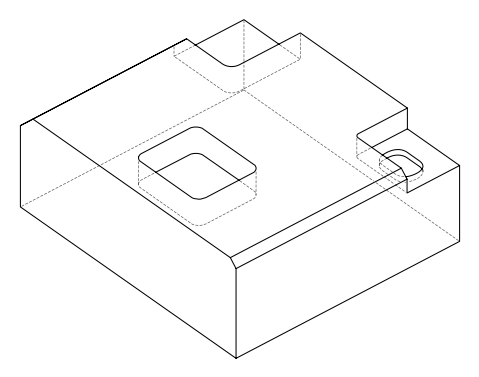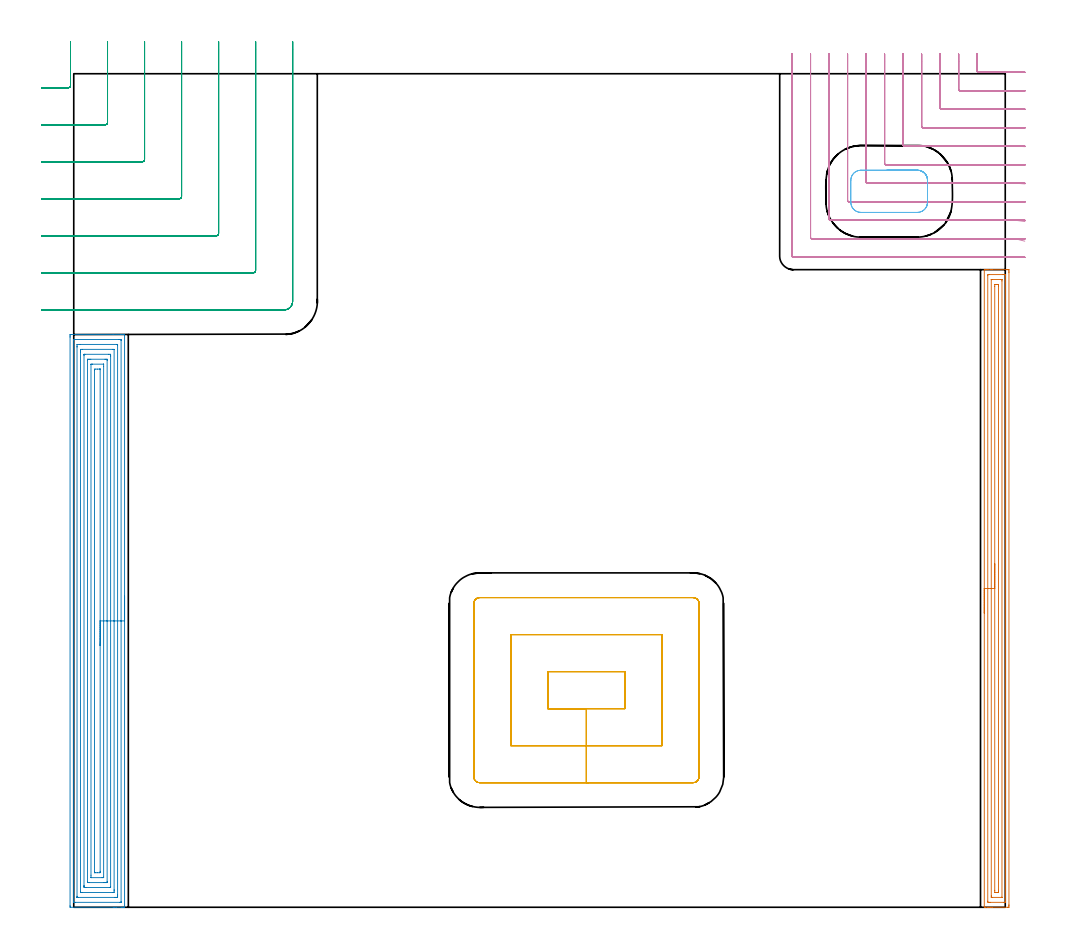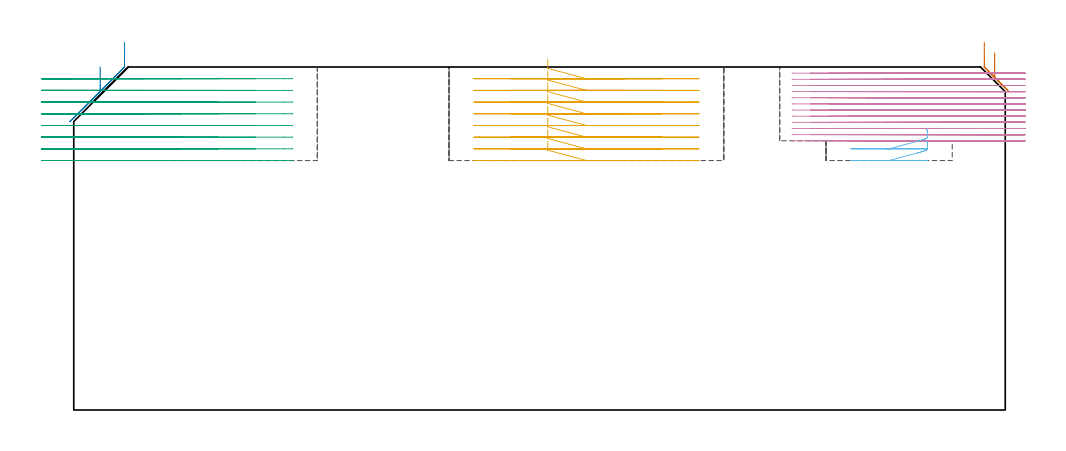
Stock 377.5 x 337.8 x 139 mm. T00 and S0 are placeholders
(PLAN: 6 operations, 3 tool changes, 81 min)
(1 AREA_MILL | FG_CHAMFER_SURFACE | UGT0205_001 | 8.49 min | 13215 mm3)
(2 AREA_MILL_1 | FG_CHAMFER_SURFACE_1 | UGT0205_001 | 15.24 min | 58653 mm3)
(3 MILL_CORNER_NOTCH_RECTANGULAR | CORNER_NOTCH_RECTANGULAR | UGT0201_094 | Follow Part, ap 5, ae 75% | 14.93 min | 391983 mm3)
(4 MILL_CORNER_NOTCH_RECTANGULAR_1 | CORNER_NOTCH_RECTANGULAR_1 | NXT0201_013 | Follow Part, ap 2.5, ae 75% | 30.07 min | 216531 mm3)
(5 MILL_RECTANGULAR_POCKET | POCKET_RECTANGULAR_STRAIGHT | UGT0201_094 | Follow Part, ap 5, ae 75% | 11.63 min | 395750 mm3)
(6 MILL_RECTANGULAR_POCKET_1 | POCKET_RECTANGULAR_STRAIGHT_1 | UGT0201_094 | Follow Part, ap 5, ae 75% | 0.61 min | 13816 mm3)
(TOOL UGT0205_001 | Chamfer Mill 20 x 3 x 45 deg. | D20 FL50 Z2)
(TOOL UGT0201_094 | End mill 20 mm | D20 FL38 Z4)
(TOOL NXT0201_013 | ENDMILL 10mm | D10 FL30 Z4)
(OP 1 AREA_MILL)
G17 G21 G94 G90
T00 M6
G54
G17 G0 G90 X369. Y119.2 S1061 M3
G43 Z149. H0
G94 G1 Y119.238 Z148.128 F250.
Y119.352 Z147.264
Y119.541 Z146.412
Y119.803 Z145.58
Y120.137 Z144.774
Y120.54 Z144.
Y121.009 Z143.264
Y121.54 Z142.572
Y122.129 Z141.929
Y122.772 Z141.34
Y123.464 Z140.808
Y124.2 Z140.34
Y124.974 Z139.937
Y125.78 Z139.603
Y126.612 Z139.341
Y127.464 Z139.152
Y128.328 Z139.038
Y129.2 Z139.
Y258.234
X369.003 Y258.39 Z138.988
X369.04 Y258.393 Z138.952
X369.414 Y258.4 Z138.586
X369.783 Z138.217
X370.444 Z137.551
X371.664 Z136.333
X372.222 Z135.772
X378.165 Z129.832
X378.444 Y258.398 Z129.553
X378.992 Y258.392 Z129.006
X378.994 Y258.339 Z129.004
X378.999 Y257.787 Z129.001
X379. Y257.229 Z129.
Y0.948
X378.999 Y0.613 Z129.001
X378.994 Y0.061 Z129.004
X378.992 Y0.008 Z129.006
X378.444 Y0. Z129.553
X372.222 Z135.772
X371.664 Z136.333
X371.333 Z136.663
X370.775 Z137.221
X370.444 Z137.551
X369.413 Z138.586
X369.04 Y0.007 Z138.952
X369.003 Y0.01 Z138.988
X369. Y0.166 Z139.
Y129.2
X370.414 Z137.586
X370.415 Y256.001 Z137.585
X370.416 Y256.03 Z137.584
X370.444 Y256.39 Z137.556
X370.938 Y256.399 Z137.062
X376.667 Y256.4 Z131.333
X377.16 Y256.399 Z130.84
X377.556 Y256.39 Z130.444
X377.584 Y256.001 Z130.416
X377.585 Y255.972 Z130.415
Y2.399
X377.584 Y2.37 Z130.416
X377.556 Y2.01 Z130.444
X377.062 Y2.001 Z130.938
X371.333 Y2. Z136.667
X370.84 Y2.001 Z137.16
X370.444 Y2.01 Z137.556
X370.416 Y2.399 Z137.584
X370.415 Y2.428 Z137.585
X370.414 Y129.2 Z137.586
X371.828 Z136.172
X371.829 Y254.314 Z136.171
X371.83 Y254.364 Z136.17
X371.833 Y254.386 Z136.167
X371.835 Y254.39 Z136.165
X371.855 Y254.393 Z136.145
X372.039 Y254.399 Z135.961
X375.778 Z132.222
X375.961 Y254.396 Z132.039
X376.084 Y254.391 Z131.916
X376.165 Y254.386 Z131.835
X376.167 Y254.347 Z131.833
X376.169 Y254.215 Z131.831
X376.171 Y253.82 Z131.829
Y4.086
X376.17 Y4.036 Z131.83
X376.167 Y4.014 Z131.833
X376.165 Y4.01 Z131.835
X376.145 Y4.007 Z131.855
X375.961 Y4.001 Z132.039
X372.222 Z135.778
X372.039 Y4.004 Z135.961
X371.917 Y4.009 Z136.083
X371.835 Y4.014 Z136.165
X371.833 Y4.053 Z136.167
X371.831 Y4.185 Z136.169
X371.829 Y4.58 Z136.171
X371.828 Y129.2 Z136.172
X373.243 Z134.757
Y251.537
X373.249 Y252.291 Z134.751
X373.255 Y252.39 Z134.745
X373.356 Y252.395 Z134.644
X373.57 Y252.398 Z134.43
X374.029 Y252.4 Z133.971
X374.441 Y252.398 Z133.559
X374.646 Y252.395 Z133.354
X374.743 Y252.39 Z133.257
X374.75 Y252.324 Z133.25
X374.757 Y251.669 Z133.243
Y251.537
Y6.863
X374.751 Y6.109 Z133.249
X374.745 Y6.01 Z133.255
X374.644 Y6.005 Z133.356
X374.43 Y6.002 Z133.57
X373.971 Y6. Z134.029
X373.559 Y6.002 Z134.441
X373.354 Y6.005 Z134.646
X373.257 Y6.01 Z134.743
X373.25 Y6.076 Z134.75
X373.243 Y6.731 Z134.757
Y6.863
Y129.2
Y130.072 Z134.795
Y130.937 Z134.909
Y131.788 Z135.098
Y132.62 Z135.36
Y133.426 Z135.694
Y134.2 Z136.097
Y134.936 Z136.566
Y135.628 Z137.097
Y136.271 Z137.686
Y136.86 Z138.329
Y137.392 Z139.022
Y137.86 Z139.757
Y138.263 Z140.531
Y138.597 Z141.337
Y138.859 Z142.169
Y139.048 Z143.021
Y139.162 Z143.886
Y139.2 Z144.757
G0 Z149.
M5
M2
(OP 2 AREA_MILL_1)
G17 G21 G94 G90
T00 M6
G54
G17 G0 G90 X20.6 Y126.05 S1061 M3
G43 Z149. H0
G94 G1 Y126.012 Z148.128 F250.
Y125.898 Z147.263
Y125.709 Z146.412
Y125.447 Z145.58
Y125.113 Z144.774
Y124.71 Z144.
Y124.242 Z143.264
Y123.71 Z142.572
Y123.121 Z141.929
Y122.478 Z141.339
Y121.786 Z140.808
Y121.05 Z140.34
Y120.276 Z139.937
Y119.47 Z139.603
Y118.638 Z139.341
Y117.787 Z139.152
Y116.922 Z139.038
Y116.05 Z139.
Y0.147
X20.594 Y0.01 Z138.993
X20.294 Y0. Z138.693
X19.838 Z138.237
X19.255 Z137.65
X17.199 Z135.596
X16.608 Z135.003
X16.021 Z134.417
X-1.246 Z117.151
X-1.334 Y0.002 Z117.063
X-1.492 Y0.01 Z116.905
X-1.499 Y0.168 Z116.899
X-1.5 Y0.593 Z116.9
Y231.083
X-1.499 Y231.507 Z116.901
X-1.495 Y231.969 Z116.903
X-1.491 Y232.091 Z116.906
X-1.037 Y232.1 Z117.36
X16.021 Z134.417
X18.964 Z137.36
X19.255 Z137.65
X19.838 Z138.237
X20.137 Z138.536
X20.295 Z138.694
X20.594 Y232.09 Z138.993
X20.6 Y231.953 Z139.
Y116.05
X19.186 Z137.586
X19.185 Y2.171 Z137.585
X19.184 Y2.068 Z137.584
X19.181 Y2.018 Z137.581
X19.18 Y2.013 Z137.58
X19.166 Y2.009 Z137.566
X19.117 Y2.005 Z137.517
X18.744 Y2. Z137.144
X0.727 Z119.127
X0.216 Y2.002 Z118.616
X0.015 Y2.006 Z118.415
X-0.079 Y2.01 Z118.321
X-0.085 Y2.305 Z118.315
Y2.376
Y229.929
X-0.084 Y230.032 Z118.316
X-0.082 Y230.082 Z118.318
X-0.08 Y230.087 Z118.32
X-0.066 Y230.091 Z118.334
X-0.017 Y230.095 Z118.383
X0.356 Y230.1 Z118.756
X18.373 Z136.773
X18.884 Y230.098 Z137.284
X19.085 Y230.093 Z137.485
X19.179 Y230.09 Z137.579
X19.184 Y229.795 Z137.584
X19.185 Y229.724 Z137.585
X19.186 Y116.05 Z137.586
X17.771 Z136.171
Y5.051
Y4.768
X17.766 Y4.159 Z136.166
X17.765 Y4.026 Z136.165
X17.639 Y4.009 Z136.039
X17.49 Y4.005 Z135.89
X16.765 Y4. Z135.165
X16.608 Z135.008
X1.767 Z120.167
X1.61 Y4.002 Z120.01
X1.452 Y4.005 Z119.852
X1.349 Y4.01 Z119.749
X1.334 Y4.018 Z119.734
X1.332 Y4.031 Z119.732
X1.33 Y4.065 Z119.73
X1.329 Y4.159 Z119.729
X1.328 Y4.443 Z119.728
X1.329 Y227.049 Z119.729
Y227.332
X1.334 Y227.941 Z119.734
X1.335 Y228.074 Z119.735
X1.461 Y228.091 Z119.861
X1.61 Y228.095 Z120.01
X2.335 Y228.1 Z120.735
X2.492 Z120.892
X17.333 Z135.733
X17.49 Y228.098 Z135.89
X17.648 Y228.095 Z136.048
X17.751 Y228.09 Z136.151
X17.765 Y228.082 Z136.165
X17.767 Y228.069 Z136.167
X17.77 Y228.035 Z136.17
X17.771 Y227.941 Z136.171
Y227.657
Y116.05
X16.357 Z134.757
Y7.088
X16.355 Y6.834 Z134.755
X16.351 Y6.203 Z134.751
X16.338 Y6.01 Z134.738
X15.669 Y6. Z134.069
X3.317 Z121.717
X2.949 Y6.004 Z121.349
X2.766 Y6.009 Z121.166
X2.749 Y6.01 Z121.149
X2.747 Y6.023 Z121.147
X2.744 Y6.057 Z121.144
X2.743 Y6.105 Z121.143
Y225.012
X2.744 Y225.266 Z121.144
X2.749 Y225.898 Z121.149
X2.762 Y226.09 Z121.162
X3.431 Y226.1 Z121.831
X15.783 Z134.183
X16.151 Y226.096 Z134.551
X16.334 Y226.091 Z134.734
X16.351 Y226.09 Z134.751
X16.353 Y226.077 Z134.753
X16.356 Y226.043 Z134.756
X16.357 Y225.995 Z134.757
Y116.05
X14.943 Z133.343
Y8.416
X14.941 Y8.215 Z133.341
X14.937 Y8.082 Z133.337
X14.932 Y8.009 Z133.332
X14.919 Y8.007 Z133.319
X14.844 Y8.003 Z133.244
X14.572 Y8. Z132.972
X4.866 Y8.001 Z123.266
X4.256 Y8.007 Z122.656
X4.176 Y8.01 Z122.576
X4.164 Y8.316 Z122.564
X4.158 Y8.516 Z122.558
X4.157 Y8.617 Z122.557
Y8.718
Y223.684
X4.159 Y223.885 Z122.559
X4.163 Y224.019 Z122.563
X4.168 Y224.091 Z122.568
X4.181 Y224.093 Z122.581
X4.256 Y224.097 Z122.656
X4.528 Y224.1 Z122.928
X14.234 Y224.099 Z132.634
X14.844 Y224.093 Z133.244
X14.924 Y224.09 Z133.324
X14.936 Y223.784 Z133.336
X14.941 Y223.583 Z133.341
X14.943 Y223.483 Z133.343
Y223.383
Y116.05
X13.529 Z131.929
X13.528 Y10.4 Z131.928
X13.527 Y10.173 Z131.927
X13.524 Y10.06 Z131.924
X13.522 Y10.012 Z131.922
X13.469 Y10.006 Z131.869
X13.079 Y10.002 Z131.479
X12.593 Y10. Z130.993
X12.197 Z130.597
X6.417 Z124.817
X6.021 Y10.003 Z124.421
X5.625 Y10.008 Z124.025
X5.579 Y10.01 Z123.979
X5.576 Y10.047 Z123.976
X5.573 Y10.127 Z123.973
X5.572 Y10.249 Z123.972
X5.571 Y10.4 Z123.971
X5.572 Y221.7 Z123.972
X5.573 Y221.927 Z123.973
X5.576 Y222.04 Z123.976
X5.578 Y222.088 Z123.978
X5.631 Y222.094 Z124.031
X6.021 Y222.098 Z124.421
X6.507 Y222.1 Z124.907
X6.903 Z125.303
X12.683 Z131.083
X13.079 Y222.097 Z131.479
X13.475 Y222.092 Z131.875
X13.521 Y222.09 Z131.921
X13.524 Y222.053 Z131.924
X13.527 Y221.973 Z131.927
X13.528 Y221.851 Z131.928
X13.529 Y221.7 Z131.929
Y116.05
X12.115 Z130.515
X12.114 Y12.183 Z130.514
X12.113 Y12.082 Z130.513
X12.11 Y12.033 Z130.51
X12.109 Y12.016 Z130.509
X12.039 Y12.01 Z130.439
X11.677 Y12.003 Z130.077
X11.495 Y12. Z129.895
X7.084 Y12.001 Z125.484
X7.027 Y12.005 Z125.427
X7.016 Y12.008 Z125.416
X6.992 Y12.023 Z125.392
X6.988 Y12.097 Z125.388
X6.987 Y12.183 Z125.387
X6.985 Y12.992 Z125.385
X6.986 Y219.917 Z125.386
X6.987 Y220.018 Z125.387
X6.99 Y220.067 Z125.39
X6.991 Y220.084 Z125.391
X7.061 Y220.09 Z125.461
X7.423 Y220.097 Z125.823
X7.604 Y220.1 Z126.004
X12.016 Y220.099 Z130.416
X12.073 Y220.095 Z130.473
X12.084 Y220.092 Z130.484
X12.108 Y220.077 Z130.508
X12.111 Y220.003 Z130.511
X12.113 Y219.917 Z130.513
X12.115 Y219.108 Z130.515
Y116.05
X10.7 Z129.1
Y14.587
X10.698 Y14.316 Z129.098
X10.695 Y14.136 Z129.095
X10.691 Y14.01 Z129.091
X10.399 Y14. Z128.799
X9.55 Z127.95
X8.634 Z127.034
X8.463 Y14.004 Z126.863
X8.42 Y14.007 Z126.82
X8.406 Y14.011 Z126.806
X8.404 Y14.021 Z126.804
X8.401 Y14.057 Z126.801
X8.4 Y14.094 Z126.8
Y14.237
Y217.513
X8.402 Y217.784 Z126.802
X8.405 Y217.965 Z126.805
X8.409 Y218.09 Z126.809
X8.701 Y218.1 Z127.101
X9.55 Z127.95
X10.466 Z128.866
X10.637 Y218.096 Z129.037
X10.68 Y218.093 Z129.08
X10.694 Y218.089 Z129.094
X10.696 Y218.079 Z129.096
X10.699 Y218.043 Z129.099
X10.7 Y218.006 Z129.1
Y217.863
Y116.05
Y115.178 Z129.138
Y114.314 Z129.252
Y113.462 Z129.441
Y112.63 Z129.703
Y111.824 Z130.037
Y111.05 Z130.44
Y110.314 Z130.909
Y109.622 Z131.44
Y108.979 Z132.029
Y108.39 Z132.673
Y107.859 Z133.365
Y107.39 Z134.1
Y106.987 Z134.874
Y106.653 Z135.68
Y106.391 Z136.512
Y106.202 Z137.364
Y106.088 Z138.229
Y106.05 Z139.1
G0 Z149.
M5
M2
(OP 3 MILL_CORNER_NOTCH_RECTANGULAR)
G17 G21 G94 G90
T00 M6
G54
G17 G0 G90 X-13. Y332.1 S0 M3
G43 Z149. H0
Z134.262
G94 G1 X-10. F250.
X-2.293 F500.
G3 X-1.3 Y333.093 R1.
G1 Y347.715
Y350.715 F250.
G0 Z149.
X-13. Y317.1
Z134.262
G1 X-10.
X12.706 F500.
G3 X13.7 Y318.094 R1.
G1 Y347.8
Y350.8 F250.
G0 Z149.
X-13. Y302.1
Z134.262
G1 X-10.
X27.706 F500.
G3 X28.7 Y303.094 R1.
G1 Y347.8
Y350.8 F250.
G0 Z149.
X-13. Y287.1
Z134.262
G1 X-10.
X42.705 F500.
G3 X43.7 Y288.095 R1.
G1 Y347.8
Y350.8 F250.
G0 Z149.
X-13. Y272.1
Z134.262
G1 X-10.
X57.705 F500.
G3 X58.7 Y273.095 R1.
G1 Y347.8
Y350.8 F250.
G0 Z149.
X-13. Y257.1
Z134.262
G1 X-10.
X72.705 F500.
G3 X73.7 Y258.095 R1.
G1 Y347.8
Y350.8 F250.
G0 Z149.
X-13. Y242.1
Z134.262
G1 X-10.
X85.3 F500.
G3 X88.7 Y245.5 R3.4
G1 Y347.8
Y350.8 F250.
G0 Z149.
X-13. Y332.1
Z129.525
G1 X-10.
X-2.293 F500.
G3 X-1.3 Y333.093 R1.
G1 Y347.715
Y350.715 F250.
G0 Z149.
X-13. Y317.1
Z129.525
G1 X-10.
X12.706 F500.
G3 X13.7 Y318.094 R1.
G1 Y347.8
Y350.8 F250.
G0 Z149.
X-13. Y302.1
Z129.525
G1 X-10.
X27.706 F500.
G3 X28.7 Y303.094 R1.
G1 Y347.8
Y350.8 F250.
G0 Z149.
X-13. Y287.1
Z129.525
G1 X-10.
X42.705 F500.
G3 X43.7 Y288.095 R1.
G1 Y347.8
Y350.8 F250.
G0 Z149.
X-13. Y272.1
Z129.525
G1 X-10.
X57.705 F500.
G3 X58.7 Y273.095 R1.
G1 Y347.8
Y350.8 F250.
G0 Z149.
X-13. Y257.1
Z129.525
G1 X-10.
X72.705 F500.
G3 X73.7 Y258.095 R1.
G1 Y347.8
Y350.8 F250.
G0 Z149.
X-13. Y242.1
Z129.525
G1 X-10.
X85.3 F500.
G3 X88.7 Y245.5 R3.4
G1 Y347.8
Y350.8 F250.
G0 Z149.
X-13. Y332.1
Z124.787
G1 X-10.
X-2.293 F500.
G3 X-1.3 Y333.093 R1.
G1 Y347.715
Y350.715 F250.
G0 Z149.
X-13. Y317.1
Z124.787
G1 X-10.
X12.706 F500.
G3 X13.7 Y318.094 R1.
G1 Y347.8
Y350.8 F250.
G0 Z149.
X-13. Y302.1
Z124.787
G1 X-10.
X27.706 F500.
G3 X28.7 Y303.094 R1.
G1 Y347.8
Y350.8 F250.
G0 Z149.
X-13. Y287.1
Z124.787
G1 X-10.
X42.705 F500.
G3 X43.7 Y288.095 R1.
G1 Y347.8
Y350.8 F250.
G0 Z149.
X-13. Y272.1
Z124.787
G1 X-10.
X57.705 F500.
G3 X58.7 Y273.095 R1.
G1 Y347.8
Y350.8 F250.
G0 Z149.
X-13. Y257.1
Z124.787
G1 X-10.
X72.705 F500.
G3 X73.7 Y258.095 R1.
G1 Y347.8
Y350.8 F250.
G0 Z149.
X-13. Y242.1
Z124.787
G1 X-10.
X85.3 F500.
G3 X88.7 Y245.5 R3.4
G1 Y347.8
Y350.8 F250.
G0 Z149.
X-13. Y332.1
Z120.05
G1 X-10.
X-2.293 F500.
G3 X-1.3 Y333.093 R1.
G1 Y347.715
Y350.715 F250.
G0 Z149.
X-13. Y317.1
Z120.05
G1 X-10.
X12.706 F500.
G3 X13.7 Y318.094 R1.
G1 Y347.8
Y350.8 F250.
G0 Z149.
X-13. Y302.1
Z120.05
G1 X-10.
X27.706 F500.
G3 X28.7 Y303.094 R1.
G1 Y347.8
Y350.8 F250.
G0 Z149.
X-13. Y287.1
Z120.05
G1 X-10.
X42.705 F500.
G3 X43.7 Y288.095 R1.
G1 Y347.8
Y350.8 F250.
G0 Z149.
X-13. Y272.1
Z120.05
G1 X-10.
X57.705 F500.
G3 X58.7 Y273.095 R1.
G1 Y347.8
Y350.8 F250.
G0 Z149.
X-13. Y257.1
Z120.05
G1 X-10.
X72.705 F500.
G3 X73.7 Y258.095 R1.
G1 Y347.8
Y350.8 F250.
G0 Z149.
X-13. Y242.1
Z120.05
G1 X-10.
X85.3 F500.
G3 X88.7 Y245.5 R3.4
G1 Y347.8
Y350.8 F250.
G0 Z149.
X-13. Y332.1
Z115.312
G1 X-10.
X-2.293 F500.
G3 X-1.3 Y333.093 R1.
G1 Y347.715
Y350.715 F250.
G0 Z149.
X-13. Y317.1
Z115.312
G1 X-10.
X12.706 F500.
G3 X13.7 Y318.094 R1.
G1 Y347.8
Y350.8 F250.
G0 Z149.
X-13. Y302.1
Z115.312
G1 X-10.
X27.706 F500.
G3 X28.7 Y303.094 R1.
G1 Y347.8
Y350.8 F250.
G0 Z149.
X-13. Y287.1
Z115.312
G1 X-10.
X42.705 F500.
G3 X43.7 Y288.095 R1.
G1 Y347.8
Y350.8 F250.
G0 Z149.
X-13. Y272.1
Z115.312
G1 X-10.
X57.705 F500.
G3 X58.7 Y273.095 R1.
G1 Y347.8
Y350.8 F250.
G0 Z149.
X-13. Y257.1
Z115.312
G1 X-10.
X72.705 F500.
G3 X73.7 Y258.095 R1.
G1 Y347.8
Y350.8 F250.
G0 Z149.
X-13. Y242.1
Z115.312
G1 X-10.
X85.3 F500.
G3 X88.7 Y245.5 R3.4
G1 Y347.8
Y350.8 F250.
G0 Z149.
X-13. Y332.1
Z110.575
G1 X-10.
X-2.293 F500.
G3 X-1.3 Y333.093 R1.
G1 Y347.715
Y350.715 F250.
G0 Z149.
X-13. Y317.1
Z110.575
G1 X-10.
X12.706 F500.
G3 X13.7 Y318.094 R1.
G1 Y347.8
Y350.8 F250.
G0 Z149.
X-13. Y302.1
Z110.575
G1 X-10.
X27.706 F500.
G3 X28.7 Y303.094 R1.
G1 Y347.8
Y350.8 F250.
G0 Z149.
X-13. Y287.1
Z110.575
G1 X-10.
X42.705 F500.
G3 X43.7 Y288.095 R1.
G1 Y347.8
Y350.8 F250.
G0 Z149.
X-13. Y272.1
Z110.575
G1 X-10.
X57.705 F500.
G3 X58.7 Y273.095 R1.
G1 Y347.8
Y350.8 F250.
G0 Z149.
X-13. Y257.1
Z110.575
G1 X-10.
X72.705 F500.
G3 X73.7 Y258.095 R1.
G1 Y347.8
Y350.8 F250.
G0 Z149.
X-13. Y242.1
Z110.575
G1 X-10.
X85.3 F500.
G3 X88.7 Y245.5 R3.4
G1 Y347.8
Y350.8 F250.
G0 Z149.
X-13. Y332.1
Z105.837
G1 X-10.
X-2.293 F500.
G3 X-1.3 Y333.093 R1.
G1 Y347.715
Y350.715 F250.
G0 Z149.
X-13. Y317.1
Z105.837
G1 X-10.
X12.706 F500.
G3 X13.7 Y318.094 R1.
G1 Y347.8
Y350.8 F250.
G0 Z149.
X-13. Y302.1
Z105.837
G1 X-10.
X27.706 F500.
G3 X28.7 Y303.094 R1.
G1 Y347.8
Y350.8 F250.
G0 Z149.
X-13. Y287.1
Z105.837
G1 X-10.
X42.705 F500.
G3 X43.7 Y288.095 R1.
G1 Y347.8
Y350.8 F250.
G0 Z149.
X-13. Y272.1
Z105.837
G1 X-10.
X57.705 F500.
G3 X58.7 Y273.095 R1.
G1 Y347.8
Y350.8 F250.
G0 Z149.
X-13. Y257.1
Z105.837
G1 X-10.
X72.705 F500.
G3 X73.7 Y258.095 R1.
G1 Y347.8
Y350.8 F250.
G0 Z149.
X-13. Y242.1
Z105.837
G1 X-10.
X85.3 F500.
G3 X88.7 Y245.5 R3.4
G1 Y347.8
Y350.8 F250.
G0 Z149.
X-13. Y332.1
Z101.1
G1 X-10.
X-2.293 F500.
G3 X-1.3 Y333.093 R1.
G1 Y347.715
Y350.715 F250.
G0 Z149.
X-13. Y317.1
Z101.1
G1 X-10.
X12.706 F500.
G3 X13.7 Y318.094 R1.
G1 Y347.8
Y350.8 F250.
G0 Z149.
X-13. Y302.1
Z101.1
G1 X-10.
X27.706 F500.
G3 X28.7 Y303.094 R1.
G1 Y347.8
Y350.8 F250.
G0 Z149.
X-13. Y287.1
Z101.1
G1 X-10.
X42.705 F500.
G3 X43.7 Y288.095 R1.
G1 Y347.8
Y350.8 F250.
G0 Z149.
X-13. Y272.1
Z101.1
G1 X-10.
X57.705 F500.
G3 X58.7 Y273.095 R1.
G1 Y347.8
Y350.8 F250.
G0 Z149.
X-13. Y257.1
Z101.1
G1 X-10.
X72.705 F500.
G3 X73.7 Y258.095 R1.
G1 Y347.8
Y350.8 F250.
G0 Z149.
X-13. Y242.1
Z101.1
G1 X-10.
X85.3 F500.
G3 X88.7 Y245.5 R3.4
G1 Y347.8
Y350.8 F250.
G0 Z149.
M5
M2
(OP 4 MILL_CORNER_NOTCH_RECTANGULAR_1)
G17 G21 G94 G90
T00 M6
G54
G17 G0 G90 X366.1 Y345.8 S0 M3
G43 Z149. H0
Z136.508
G94 G1 Y342.8 F250.
Y338.895 F500.
G3 X366.595 Y338.4 R0.5
G1 X380.665
G2 X382.466 Y338.378 R75.
G1 X385.466 Y338.306 F250.
G0 Z149.
X358.6 Y345.8
Z136.508
G1 Y342.8
Y331.395 F500.
G3 X359.095 Y330.9 R0.5
G1 X380.665
G2 X382.5 Y330.875 R67.5
G1 X385.499 Y330.794 F250.
G0 Z149.
X351.1 Y345.8
Z136.508
G1 Y342.8
Y323.895 F500.
G3 X351.595 Y323.4 R0.5
G1 X380.665
G2 X382.5 Y323.372 R60.
G1 X385.499 Y323.28 F250.
G0 Z149.
X343.6 Y345.8
Z136.508
G1 Y342.8
Y316.395 F500.
G3 X344.095 Y315.9 R0.5
G1 X380.665
G2 X382.5 Y315.868 R52.5
G1 X385.498 Y315.763 F250.
G0 Z149.
X336.1 Y345.8
Z136.508
G1 Y342.8
Y308.896 F500.
G3 X336.596 Y308.4 R0.5
G1 X380.665
G2 X382.5 Y308.363 R45.
G1 X385.498 Y308.24 F250.
G0 Z149.
X328.6 Y345.8
Z136.508
G1 Y342.8
Y301.396 F500.
G3 X329.096 Y300.9 R0.5
G1 X380.665
G2 X382.5 Y300.855 R37.5
G1 X385.496 Y300.708 F250.
G0 Z149.
X321.1 Y345.8
Z136.508
G1 Y342.8
Y293.896 F500.
G3 X321.596 Y293.4 R0.5
G1 X380.665
G2 X382.5 Y293.344 R30.
G1 X385.494 Y293.16 F250.
G0 Z149.
X313.6 Y345.8
Z136.508
G1 Y342.8
Y286.396 F500.
G3 X314.096 Y285.9 R0.5
G1 X380.665
G2 X382.5 Y285.825 R22.5
G1 X385.49 Y285.58 F250.
G0 Z149.
X306.1 Y345.8
Z136.508
G1 Y342.8
Y278.897 F500.
G3 X306.597 Y278.4 R0.5
G1 X380.665
G2 X382.5 Y278.287 R15.
G1 X385.477 Y277.92 F250.
G0 Z149.
X298.6 Y345.8
Z136.508
G1 Y342.8
Y271.397 F500.
G3 X299.097 Y270.9 R0.5
G1 X380.665
G2 X382.5 Y270.672 R7.5
G1 X385.409 Y269.938 F250.
G0 Z149.
X291.1 Y345.8
Z136.508
G1 Y342.8
Y263.897 F500.
G3 X291.597 Y263.4 R0.5
G1 X380.665
X383.665 F250.
G0 Z149.
X366.1 Y345.8
Z134.017
G1 Y342.8
Y338.895 F500.
G3 X366.595 Y338.4 R0.5
G1 X382.313
X382.464
X385.464 Y338.394 F250.
G0 Z149.
X358.6 Y345.8
Z134.017
G1 Y342.8
Y331.395 F500.
G3 X359.095 Y330.9 R0.5
G1 X382.313
X382.5
X385.5 Y330.891 F250.
G0 Z149.
X351.1 Y345.8
Z134.017
G1 Y342.8
Y323.895 F500.
G3 X351.595 Y323.4 R0.5
G1 X382.313
X382.5
X385.5 Y323.39 F250.
G0 Z149.
X343.6 Y345.8
Z134.017
G1 Y342.8
Y316.395 F500.
G3 X344.095 Y315.9 R0.5
G1 X382.313
X382.5
X385.5 Y315.889 F250.
G0 Z149.
X336.1 Y345.8
Z134.017
G1 Y342.8
Y308.896 F500.
G3 X336.596 Y308.4 R0.5
G1 X382.313
X382.5
X385.5 Y308.387 F250.
G0 Z149.
X328.6 Y345.8
Z134.017
G1 Y342.8
Y301.396 F500.
G3 X329.096 Y300.9 R0.5
G1 X382.313
X382.5
X385.5 Y300.885 F250.
G0 Z149.
X321.1 Y345.8
Z134.017
G1 Y342.8
Y293.896 F500.
G3 X321.596 Y293.4 R0.5
G1 X382.313
X382.5 Y293.399
X385.5 Y293.381 F250.
G0 Z149.
X313.6 Y345.8
Z134.017
G1 Y342.8
Y286.396 F500.
G3 X314.096 Y285.9 R0.5
G1 X382.313
X382.5 Y285.899
X385.5 Y285.874 F250.
G0 Z149.
X306.1 Y345.8
Z134.017
G1 Y342.8
Y278.897 F500.
G3 X306.597 Y278.4 R0.5
G1 X382.313
X382.5 Y278.399
X385.5 Y278.361 F250.
G0 Z149.
X298.6 Y345.8
Z134.017
G1 Y342.8
Y271.397 F500.
G3 X299.097 Y270.9 R0.5
G1 X382.313
X382.5 Y270.898
X385.499 Y270.823 F250.
G0 Z149.
X291.1 Y345.8
Z134.017
G1 Y342.8
Y263.897 F500.
G3 X291.597 Y263.4 R0.5
G1 X382.313
X385.313 F250.
G0 Z149.
X366.1 Y345.8
Z131.525
G1 Y342.8
Y338.895 F500.
G3 X366.595 Y338.4 R0.5
G1 X382.464
X385.464 F250.
G0 Z149.
X358.6 Y345.8
Z131.525
G1 Y342.8
Y331.395 F500.
G3 X359.095 Y330.9 R0.5
G1 X382.5
X385.5 F250.
G0 Z149.
X351.1 Y345.8
Z131.525
G1 Y342.8
Y323.895 F500.
G3 X351.595 Y323.4 R0.5
G1 X382.5
X385.5 F250.
G0 Z149.
X343.6 Y345.8
Z131.525
G1 Y342.8
Y316.395 F500.
G3 X344.095 Y315.9 R0.5
G1 X382.5
X385.5 F250.
G0 Z149.
X336.1 Y345.8
Z131.525
G1 Y342.8
Y308.896 F500.
G3 X336.596 Y308.4 R0.5
G1 X382.5
X385.5 F250.
G0 Z149.
X328.6 Y345.8
Z131.525
G1 Y342.8
Y301.396 F500.
G3 X329.096 Y300.9 R0.5
G1 X382.5
X385.5 F250.
G0 Z149.
X321.1 Y345.8
Z131.525
G1 Y342.8
Y293.896 F500.
G3 X321.596 Y293.4 R0.5
G1 X382.5
X385.5 F250.
G0 Z149.
X313.6 Y345.8
Z131.525
G1 Y342.8
Y286.396 F500.
G3 X314.096 Y285.9 R0.5
G1 X382.5
X385.5 F250.
G0 Z149.
X306.1 Y345.8
Z131.525
G1 Y342.8
Y278.897 F500.
G3 X306.597 Y278.4 R0.5
G1 X382.5
X385.5 F250.
G0 Z149.
X298.6 Y345.8
Z131.525
G1 Y342.8
Y271.397 F500.
G3 X299.097 Y270.9 R0.5
G1 X382.5
X385.5 F250.
G0 Z149.
X291.1 Y345.8
Z131.525
G1 Y342.8
Y263.897 F500.
G3 X291.597 Y263.4 R0.5
G1 X382.5
X385.5 F250.
G0 Z149.
X366.1 Y345.8
Z129.033
G1 Y342.8
Y338.895 F500.
G3 X366.595 Y338.4 R0.5
G1 X382.464
X385.464 F250.
G0 Z149.
X358.6 Y345.8
Z129.033
G1 Y342.8
Y331.395 F500.
G3 X359.095 Y330.9 R0.5
G1 X382.5
X385.5 F250.
G0 Z149.
X351.1 Y345.8
Z129.033
G1 Y342.8
Y323.895 F500.
G3 X351.595 Y323.4 R0.5
G1 X382.5
X385.5 F250.
G0 Z149.
X343.6 Y345.8
Z129.033
G1 Y342.8
Y316.395 F500.
G3 X344.095 Y315.9 R0.5
G1 X382.5
X385.5 F250.
G0 Z149.
X336.1 Y345.8
Z129.033
G1 Y342.8
Y308.896 F500.
G3 X336.596 Y308.4 R0.5
G1 X382.5
X385.5 F250.
G0 Z149.
X328.6 Y345.8
Z129.033
G1 Y342.8
Y301.396 F500.
G3 X329.096 Y300.9 R0.5
G1 X382.5
X385.5 F250.
G0 Z149.
X321.1 Y345.8
Z129.033
G1 Y342.8
Y293.896 F500.
G3 X321.596 Y293.4 R0.5
G1 X382.5
X385.5 F250.
G0 Z149.
X313.6 Y345.8
Z129.033
G1 Y342.8
Y286.396 F500.
G3 X314.096 Y285.9 R0.5
G1 X382.5
X385.5 F250.
G0 Z149.
X306.1 Y345.8
Z129.033
G1 Y342.8
Y278.897 F500.
G3 X306.597 Y278.4 R0.5
G1 X382.5
X385.5 F250.
G0 Z149.
X298.6 Y345.8
Z129.033
G1 Y342.8
Y271.397 F500.
G3 X299.097 Y270.9 R0.5
G1 X382.5
X385.5 F250.
G0 Z149.
X291.1 Y345.8
Z129.033
G1 Y342.8
Y263.897 F500.
G3 X291.597 Y263.4 R0.5
G1 X382.5
X385.5 F250.
G0 Z149.
X366.1 Y345.8
Z126.542
G1 Y342.8
Y338.895 F500.
G3 X366.595 Y338.4 R0.5
G1 X382.464
X385.464 F250.
G0 Z149.
X358.6 Y345.8
Z126.542
G1 Y342.8
Y331.395 F500.
G3 X359.095 Y330.9 R0.5
G1 X382.5
X385.5 F250.
G0 Z149.
X351.1 Y345.8
Z126.542
G1 Y342.8
Y323.895 F500.
G3 X351.595 Y323.4 R0.5
G1 X382.5
X385.5 F250.
G0 Z149.
X343.6 Y345.8
Z126.542
G1 Y342.8
Y316.395 F500.
G3 X344.095 Y315.9 R0.5
G1 X382.5
X385.5 F250.
G0 Z149.
X336.1 Y345.8
Z126.542
G1 Y342.8
Y308.896 F500.
G3 X336.596 Y308.4 R0.5
G1 X382.5
X385.5 F250.
G0 Z149.
X328.6 Y345.8
Z126.542
G1 Y342.8
Y301.396 F500.
G3 X329.096 Y300.9 R0.5
G1 X382.5
X385.5 F250.
G0 Z149.
X321.1 Y345.8
Z126.542
G1 Y342.8
Y293.896 F500.
G3 X321.596 Y293.4 R0.5
G1 X382.5
X385.5 F250.
G0 Z149.
X313.6 Y345.8
Z126.542
G1 Y342.8
Y286.396 F500.
G3 X314.096 Y285.9 R0.5
G1 X382.5
X385.5 F250.
G0 Z149.
X306.1 Y345.8
Z126.542
G1 Y342.8
Y278.897 F500.
G3 X306.597 Y278.4 R0.5
G1 X382.5
X385.5 F250.
G0 Z149.
X298.6 Y345.8
Z126.542
G1 Y342.8
Y271.397 F500.
G3 X299.097 Y270.9 R0.5
G1 X382.5
X385.5 F250.
G0 Z149.
X291.1 Y345.8
Z126.542
G1 Y342.8
Y263.897 F500.
G3 X291.597 Y263.4 R0.5
G1 X382.5
X385.5 F250.
G0 Z149.
X366.1 Y345.8
Z124.05
G1 Y342.8
Y338.895 F500.
G3 X366.595 Y338.4 R0.5
G1 X382.464
X385.464 F250.
G0 Z149.
X358.6 Y345.8
Z124.05
G1 Y342.8
Y331.395 F500.
G3 X359.095 Y330.9 R0.5
G1 X382.5
X385.5 F250.
G0 Z149.
X351.1 Y345.8
Z124.05
G1 Y342.8
Y323.895 F500.
G3 X351.595 Y323.4 R0.5
G1 X382.5
X385.5 F250.
G0 Z149.
X343.6 Y345.8
Z124.05
G1 Y342.8
Y316.396 F500.
G3 X344.096 Y315.9 R0.5
G1 X382.5
X385.5 F250.
G0 Z149.
X336.1 Y345.8
Z124.05
G1 Y342.8
Y308.896 F500.
G3 X336.596 Y308.4 R0.5
G1 X382.5
X385.5 F250.
G0 Z149.
X328.6 Y345.8
Z124.05
G1 Y342.8
Y301.396 F500.
G3 X329.096 Y300.9 R0.5
G1 X382.5
X385.5 F250.
G0 Z149.
X321.1 Y345.8
Z124.05
G1 Y342.8
Y293.896 F500.
G3 X321.596 Y293.4 R0.5
G1 X382.5
X385.5 F250.
G0 Z149.
X313.6 Y345.8
Z124.05
G1 Y342.8
Y286.396 F500.
G3 X314.096 Y285.9 R0.5
G1 X382.5
X385.5 F250.
G0 Z149.
X306.1 Y345.8
Z124.05
G1 Y342.8
Y278.897 F500.
G3 X306.597 Y278.4 R0.5
G1 X382.5
X385.5 F250.
G0 Z149.
X298.6 Y345.8
Z124.05
G1 Y342.8
Y271.397 F500.
G3 X299.097 Y270.9 R0.5
G1 X382.5
X385.5 F250.
G0 Z149.
X291.1 Y345.8
Z124.05
G1 Y342.8
Y263.897 F500.
G3 X291.597 Y263.4 R0.5
G1 X382.5
X385.5 F250.
G0 Z149.
X366.1 Y345.8
Z121.558
G1 Y342.8
Y338.895 F500.
G3 X366.595 Y338.4 R0.5
G1 X382.464
X385.464 F250.
G0 Z149.
X358.6 Y345.8
Z121.558
G1 Y342.8
Y331.395 F500.
G3 X359.095 Y330.9 R0.5
G1 X382.5
X385.5 F250.
G0 Z149.
X351.1 Y345.8
Z121.558
G1 Y342.8
Y323.895 F500.
G3 X351.595 Y323.4 R0.5
G1 X382.5
X385.5 F250.
G0 Z149.
X343.6 Y345.8
Z121.558
G1 Y342.8
Y316.395 F500.
G3 X344.095 Y315.9 R0.5
G1 X382.5
X385.5 F250.
G0 Z149.
X336.1 Y345.8
Z121.558
G1 Y342.8
Y308.896 F500.
G3 X336.596 Y308.4 R0.5
G1 X382.5
X385.5 F250.
G0 Z149.
X328.6 Y345.8
Z121.558
G1 Y342.8
Y301.396 F500.
G3 X329.096 Y300.9 R0.5
G1 X382.5
X385.5 F250.
G0 Z149.
X321.1 Y345.8
Z121.558
G1 Y342.8
Y293.896 F500.
G3 X321.596 Y293.4 R0.5
G1 X382.5
X385.5 F250.
G0 Z149.
X313.6 Y345.8
Z121.558
G1 Y342.8
Y286.396 F500.
G3 X314.096 Y285.9 R0.5
G1 X382.5
X385.5 F250.
G0 Z149.
X306.1 Y345.8
Z121.558
G1 Y342.8
Y278.897 F500.
G3 X306.597 Y278.4 R0.5
G1 X382.5
X385.5 F250.
G0 Z149.
X298.6 Y345.8
Z121.558
G1 Y342.8
Y271.397 F500.
G3 X299.097 Y270.9 R0.5
G1 X382.5
X385.5 F250.
G0 Z149.
X291.1 Y345.8
Z121.558
G1 Y342.8
Y263.897 F500.
G3 X291.597 Y263.4 R0.5
G1 X382.5
X385.5 F250.
G0 Z149.
X366.1 Y345.8
Z119.067
G1 Y342.8
Y338.895 F500.
G3 X366.595 Y338.4 R0.5
G1 X382.464
X385.464 F250.
G0 Z149.
X358.6 Y345.8
Z119.067
G1 Y342.8
Y331.395 F500.
G3 X359.095 Y330.9 R0.5
G1 X382.5
X385.5 F250.
G0 Z149.
X351.1 Y345.8
Z119.067
G1 Y342.8
Y323.895 F500.
G3 X351.595 Y323.4 R0.5
G1 X382.5
X385.5 F250.
G0 Z149.
X343.6 Y345.8
Z119.067
G1 Y342.8
Y316.395 F500.
G3 X344.095 Y315.9 R0.5
G1 X382.5
X385.5 F250.
G0 Z149.
X336.1 Y345.8
Z119.067
G1 Y342.8
Y308.896 F500.
G3 X336.596 Y308.4 R0.5
G1 X382.5
X385.5 F250.
G0 Z149.
X328.6 Y345.8
Z119.067
G1 Y342.8
Y301.396 F500.
G3 X329.096 Y300.9 R0.5
G1 X382.5
X385.5 F250.
G0 Z149.
X321.1 Y345.8
Z119.067
G1 Y342.8
Y293.896 F500.
G3 X321.596 Y293.4 R0.5
G1 X382.5
X385.5 F250.
G0 Z149.
X313.6 Y345.8
Z119.067
G1 Y342.8
Y286.396 F500.
G3 X314.096 Y285.9 R0.5
G1 X382.5
X385.5 F250.
G0 Z149.
X306.1 Y345.8
Z119.067
G1 Y342.8
Y278.897 F500.
G3 X306.597 Y278.4 R0.5
G1 X382.5
X385.5 F250.
G0 Z149.
X298.6 Y345.8
Z119.067
G1 Y342.8
Y271.397 F500.
G3 X299.097 Y270.9 R0.5
G1 X382.5
X385.5 F250.
G0 Z149.
X291.1 Y345.8
Z119.067
G1 Y342.8
Y263.897 F500.
G3 X291.597 Y263.4 R0.5
G1 X382.5
X385.5 F250.
G0 Z149.
X366.1 Y345.8
Z116.575
G1 Y342.8
Y338.895 F500.
G3 X366.595 Y338.4 R0.5
G1 X382.464
X385.464 F250.
G0 Z149.
X358.6 Y345.8
Z116.575
G1 Y342.8
Y331.395 F500.
G3 X359.095 Y330.9 R0.5
G1 X382.5
X385.5 F250.
G0 Z149.
X351.1 Y345.8
Z116.575
G1 Y342.8
Y323.895 F500.
G3 X351.595 Y323.4 R0.5
G1 X382.5
X385.5 F250.
G0 Z149.
X343.6 Y345.8
Z116.575
G1 Y342.8
Y316.395 F500.
G3 X344.095 Y315.9 R0.5
G1 X382.5
X385.5 F250.
G0 Z149.
X336.1 Y345.8
Z116.575
G1 Y342.8
Y308.896 F500.
G3 X336.596 Y308.4 R0.5
G1 X382.5
X385.5 F250.
G0 Z149.
X328.6 Y345.8
Z116.575
G1 Y342.8
Y301.396 F500.
G3 X329.096 Y300.9 R0.5
G1 X382.5
X385.5 F250.
G0 Z149.
X321.1 Y345.8
Z116.575
G1 Y342.8
Y293.896 F500.
G3 X321.596 Y293.4 R0.5
G1 X382.5
X385.5 F250.
G0 Z149.
X313.6 Y345.8
Z116.575
G1 Y342.8
Y286.396 F500.
G3 X314.096 Y285.9 R0.5
G1 X382.5
X385.5 F250.
G0 Z149.
X306.1 Y345.8
Z116.575
G1 Y342.8
Y278.897 F500.
G3 X306.597 Y278.4 R0.5
G1 X382.5
X385.5 F250.
G0 Z149.
X298.6 Y345.8
Z116.575
G1 Y342.8
Y271.397 F500.
G3 X299.097 Y270.9 R0.5
G1 X382.5
X385.5 F250.
G0 Z149.
X291.1 Y345.8
Z116.575
G1 Y342.8
Y263.897 F500.
G3 X291.597 Y263.4 R0.5
G1 X382.5
X385.5 F250.
G0 Z149.
X366.1 Y345.8
Z114.083
G1 Y342.8
Y338.895 F500.
G3 X366.595 Y338.4 R0.5
G1 X382.464
X385.464 F250.
G0 Z149.
X358.6 Y345.8
Z114.083
G1 Y342.8
Y331.395 F500.
G3 X359.095 Y330.9 R0.5
G1 X382.5
X385.5 F250.
G0 Z149.
X351.1 Y345.8
Z114.083
G1 Y342.8
Y323.895 F500.
G3 X351.595 Y323.4 R0.5
G1 X382.5
X385.5 F250.
G0 Z149.
X343.6 Y345.8
Z114.083
G1 Y342.8
Y316.395 F500.
G3 X344.095 Y315.9 R0.5
G1 X382.5
X385.5 F250.
G0 Z149.
X336.1 Y345.8
Z114.083
G1 Y342.8
Y308.896 F500.
G3 X336.596 Y308.4 R0.5
G1 X382.5
X385.5 F250.
G0 Z149.
X328.6 Y345.8
Z114.083
G1 Y342.8
Y301.396 F500.
G3 X329.096 Y300.9 R0.5
G1 X382.5
X385.5 F250.
G0 Z149.
X321.1 Y345.8
Z114.083
G1 Y342.8
Y293.896 F500.
G3 X321.596 Y293.4 R0.5
G1 X382.5
X385.5 F250.
G0 Z149.
X313.6 Y345.8
Z114.083
G1 Y342.8
Y286.396 F500.
G3 X314.096 Y285.9 R0.5
G1 X382.5
X385.5 F250.
G0 Z149.
X306.1 Y345.8
Z114.083
G1 Y342.8
Y278.897 F500.
G3 X306.597 Y278.4 R0.5
G1 X382.5
X385.5 F250.
G0 Z149.
X298.6 Y345.8
Z114.083
G1 Y342.8
Y271.397 F500.
G3 X299.097 Y270.9 R0.5
G1 X382.5
X385.5 F250.
G0 Z149.
X291.1 Y345.8
Z114.083
G1 Y342.8
Y263.897 F500.
G3 X291.597 Y263.4 R0.5
G1 X382.5
X385.5 F250.
G0 Z149.
X366.1 Y345.8
Z111.592
G1 Y342.8
Y338.895 F500.
G3 X366.595 Y338.4 R0.5
G1 X382.464
X385.464 F250.
G0 Z149.
X358.6 Y345.8
Z111.592
G1 Y342.8
Y331.395 F500.
G3 X359.095 Y330.9 R0.5
G1 X382.5
X385.5 F250.
G0 Z149.
X351.1 Y345.8
Z111.592
G1 Y342.8
Y323.895 F500.
G3 X351.595 Y323.4 R0.5
G1 X382.5
X385.5 F250.
G0 Z149.
X343.6 Y345.8
Z111.592
G1 Y342.8
Y316.395 F500.
G3 X344.095 Y315.9 R0.5
G1 X382.5
X385.5 F250.
G0 Z149.
X336.1 Y345.8
Z111.592
G1 Y342.8
Y308.896 F500.
G3 X336.596 Y308.4 R0.5
G1 X382.5
X385.5 F250.
G0 Z149.
X328.6 Y345.8
Z111.592
G1 Y342.8
Y301.396 F500.
G3 X329.096 Y300.9 R0.5
G1 X382.5
X385.5 F250.
G0 Z149.
X321.1 Y345.8
Z111.592
G1 Y342.8
Y293.896 F500.
G3 X321.596 Y293.4 R0.5
G1 X382.5
X385.5 F250.
G0 Z149.
X313.6 Y345.8
Z111.592
G1 Y342.8
Y286.396 F500.
G3 X314.096 Y285.9 R0.5
G1 X382.5
X385.5 F250.
G0 Z149.
X306.1 Y345.8
Z111.592
G1 Y342.8
Y278.897 F500.
G3 X306.597 Y278.4 R0.5
G1 X382.5
X385.5 F250.
G0 Z149.
X298.6 Y345.8
Z111.592
G1 Y342.8
Y271.397 F500.
G3 X299.097 Y270.9 R0.5
G1 X382.5
X385.5 F250.
G0 Z149.
X291.1 Y345.8
Z111.592
G1 Y342.8
Y263.897 F500.
G3 X291.597 Y263.4 R0.5
G1 X382.5
X385.5 F250.
G0 Z149.
X366.1 Y345.8
Z109.1
G1 Y342.8
Y338.895 F500.
G3 X366.595 Y338.4 R0.5
G1 X382.464
X385.464 F250.
G0 Z149.
X358.6 Y345.8
Z109.1
G1 Y342.8
Y331.395 F500.
G3 X359.095 Y330.9 R0.5
G1 X382.5
X385.5 F250.
G0 Z149.
X351.1 Y345.8
Z109.1
G1 Y342.8
Y323.895 F500.
G3 X351.595 Y323.4 R0.5
G1 X382.5
X385.5 F250.
G0 Z149.
X343.6 Y345.8
Z109.1
G1 Y342.8
Y316.395 F500.
G3 X344.095 Y315.9 R0.5
G1 X382.5
X385.5 F250.
G0 Z149.
X336.1 Y345.8
Z109.1
G1 Y342.8
Y308.896 F500.
G3 X336.596 Y308.4 R0.5
G1 X382.5
X385.5 F250.
G0 Z149.
X328.6 Y345.8
Z109.1
G1 Y342.8
Y301.396 F500.
G3 X329.096 Y300.9 R0.5
G1 X382.5
X385.5 F250.
G0 Z149.
X321.1 Y345.8
Z109.1
G1 Y342.8
Y293.896 F500.
G3 X321.596 Y293.4 R0.5
G1 X382.5
X385.5 F250.
G0 Z149.
X313.6 Y345.8
Z109.1
G1 Y342.8
Y286.396 F500.
G3 X314.096 Y285.9 R0.5
G1 X382.5
X385.5 F250.
G0 Z149.
X306.1 Y345.8
Z109.1
G1 Y342.8
Y278.897 F500.
G3 X306.597 Y278.4 R0.5
G1 X382.5
X385.5 F250.
G0 Z149.
X298.6 Y345.8
Z109.1
G1 Y342.8
Y271.397 F500.
G3 X299.097 Y270.9 R0.5
G1 X382.5
X385.5 F250.
G0 Z149.
X291.1 Y345.8
Z109.1
G1 Y342.8
Y263.897 F500.
G3 X291.597 Y263.4 R0.5
G1 X382.5
X385.5 F250.
G0 Z149.
M5
M2
(OP 5 MILL_RECTANGULAR_POCKET)
G17 G21 G94 G90
T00 M6
G54
G17 G0 G90 X192.1 Y93.727 S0 M3
G43 Z149. H0
Z142.
G94 G1 Y80.5 Z138.456 F250.
X207.75 Z134.262
X223.4 F500.
Y95.5
X192.1
Y80.5
X207.75
Y65.5
X238.4
Y110.5
X177.1
Y65.5
X207.75
Y50.5
X251.
G3 X253.4 Y52.9 R2.4
G1 Y123.1
G3 X251. Y125.5 R2.4
G1 X164.5
G3 X162.1 Y123.1 R2.4
G1 Y52.9
G3 X164.5 Y50.5 R2.4
G1 X207.75
X208.75
G0 X192.1 Y93.727 Z137.262
G1 Y80.5 Z133.718 F250.
X207.75 Z129.525
X223.4 F500.
Y95.5
X192.1
Y80.5
X207.75
Y65.5
X238.4
Y110.5
X177.1
Y65.5
X207.75
Y50.5
X251.
G3 X253.4 Y52.9 R2.4
G1 Y123.1
G3 X251. Y125.5 R2.4
G1 X164.5
G3 X162.1 Y123.1 R2.4
G1 Y52.9
G3 X164.5 Y50.5 R2.4
G1 X207.75
X208.75
G0 X192.1 Y93.727 Z132.525
G1 Y80.5 Z128.981 F250.
X207.75 Z124.787
X223.4 F500.
Y95.5
X192.1
Y80.5
X207.75
Y65.5
X238.4
Y110.5
X177.1
Y65.5
X207.75
Y50.5
X251.
G3 X253.4 Y52.9 R2.4
G1 Y123.1
G3 X251. Y125.5 R2.4
G1 X164.5
G3 X162.1 Y123.1 R2.4
G1 Y52.9
G3 X164.5 Y50.5 R2.4
G1 X207.75
X208.75
G0 X192.1 Y93.727 Z127.787
G1 Y80.5 Z124.243 F250.
X207.75 Z120.05
X223.4 F500.
Y95.5
X192.1
Y80.5
X207.75
Y65.5
X238.4
Y110.5
X177.1
Y65.5
X207.75
Y50.5
X251.
G3 X253.4 Y52.9 R2.4
G1 Y123.1
G3 X251. Y125.5 R2.4
G1 X164.5
G3 X162.1 Y123.1 R2.4
G1 Y52.9
G3 X164.5 Y50.5 R2.4
G1 X207.75
X208.75
G0 X192.1 Y93.727 Z123.05
G1 Y80.5 Z119.506 F250.
X207.75 Z115.312
X223.4 F500.
Y95.5
X192.1
Y80.5
X207.75
Y65.5
X238.4
Y110.5
X177.1
Y65.5
X207.75
Y50.5
X251.
G3 X253.4 Y52.9 R2.4
G1 Y123.1
G3 X251. Y125.5 R2.4
G1 X164.5
G3 X162.1 Y123.1 R2.4
G1 Y52.9
G3 X164.5 Y50.5 R2.4
G1 X207.75
X208.75
G0 X192.1 Y93.727 Z118.312
G1 Y80.5 Z114.768 F250.
X207.75 Z110.575
X223.4 F500.
Y95.5
X192.1
Y80.5
X207.75
Y65.5
X238.4
Y110.5
X177.1
Y65.5
X207.75
Y50.5
X251.
G3 X253.4 Y52.9 R2.4
G1 Y123.1
G3 X251. Y125.5 R2.4
G1 X164.5
G3 X162.1 Y123.1 R2.4
G1 Y52.9
G3 X164.5 Y50.5 R2.4
G1 X207.75
X208.75
G0 X192.1 Y93.727 Z113.575
G1 Y80.5 Z110.031 F250.
X207.75 Z105.837
X223.4 F500.
Y95.5
X192.1
Y80.5
X207.75
Y65.5
X238.4
Y110.5
X177.1
Y65.5
X207.75
Y50.5
X251.
G3 X253.4 Y52.9 R2.4
G1 Y123.1
G3 X251. Y125.5 R2.4
G1 X164.5
G3 X162.1 Y123.1 R2.4
G1 Y52.9
G3 X164.5 Y50.5 R2.4
G1 X207.75
X208.75
G0 X192.1 Y93.727 Z108.837
G1 Y80.5 Z105.293 F250.
X207.75 Z101.1
X223.4 F500.
Y95.5
X192.1
Y80.5
X207.75
Y65.5
X238.4
Y110.5
X177.1
Y65.5
X207.75
Y50.5
X251.
G3 X253.4 Y52.9 R2.4
G1 Y123.1
G3 X251. Y125.5 R2.4
G1 X164.5
G3 X162.1 Y123.1 R2.4
G1 Y52.9
G3 X164.5 Y50.5 R2.4
G1 X207.75
X208.75
G0 Z149.
M5
M2
(OP 6 MILL_RECTANGULAR_POCKET_1)
G17 G21 G94 G90
T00 M6
G54
G17 G0 G90 X345.479 Y283.708 S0 M3
G43 Z149. H0
Z113.575
G94 G1 X345.595 Y283.911 Z113.512 F250.
X345.8 Y284.42 Z113.365
X345.936 Y284.952 Z113.218
X346. Y285.497 Z113.071
Y294.803 Z110.578
X345.936 Y295.348 Z110.431
X345.8 Y295.88 Z110.284
X345.595 Y296.389 Z110.136
X345.323 Y296.866 Z109.989
X344.99 Y297.302 Z109.842
X344.602 Y297.69 Z109.695
X344.166 Y298.023 Z109.548
X343.689 Y298.295 Z109.401
X343.18 Y298.5 Z109.254
X342.648 Y298.636 Z109.107
X342.103 Y298.7 Z108.96
X341.9 Z108.906
X330.45 Z105.837
X319. F500.
G3 X314.9 Y294.6 R4.1
G1 Y285.7
G3 X319. Y281.6 R4.1
G1 X341.9
G3 X346. Y285.7 R4.1
G1 Y294.6
G3 X341.9 Y298.7 R4.1
G1 X330.45
X329.45
G0 X345.479 Y283.708 Z108.837
G1 X345.595 Y283.911 Z108.775 F250.
X345.8 Y284.42 Z108.628
X345.936 Y284.952 Z108.481
X346. Y285.497 Z108.334
Y294.803 Z105.84
X345.936 Y295.348 Z105.693
X345.8 Y295.88 Z105.546
X345.595 Y296.389 Z105.399
X345.323 Y296.866 Z105.252
X344.99 Y297.302 Z105.105
X344.602 Y297.69 Z104.958
X344.166 Y298.023 Z104.811
X343.689 Y298.295 Z104.664
X343.18 Y298.5 Z104.516
X342.648 Y298.636 Z104.369
X342.103 Y298.7 Z104.222
X341.9 Z104.168
X330.45 Z101.1
X319. F500.
G3 X314.9 Y294.6 R4.1
G1 Y285.7
G3 X319. Y281.6 R4.1
G1 X341.9
G3 X346. Y285.7 R4.1
G1 Y294.6
G3 X341.9 Y298.7 R4.1
G1 X330.45
X329.45
G0 Z149.
M5
M2
